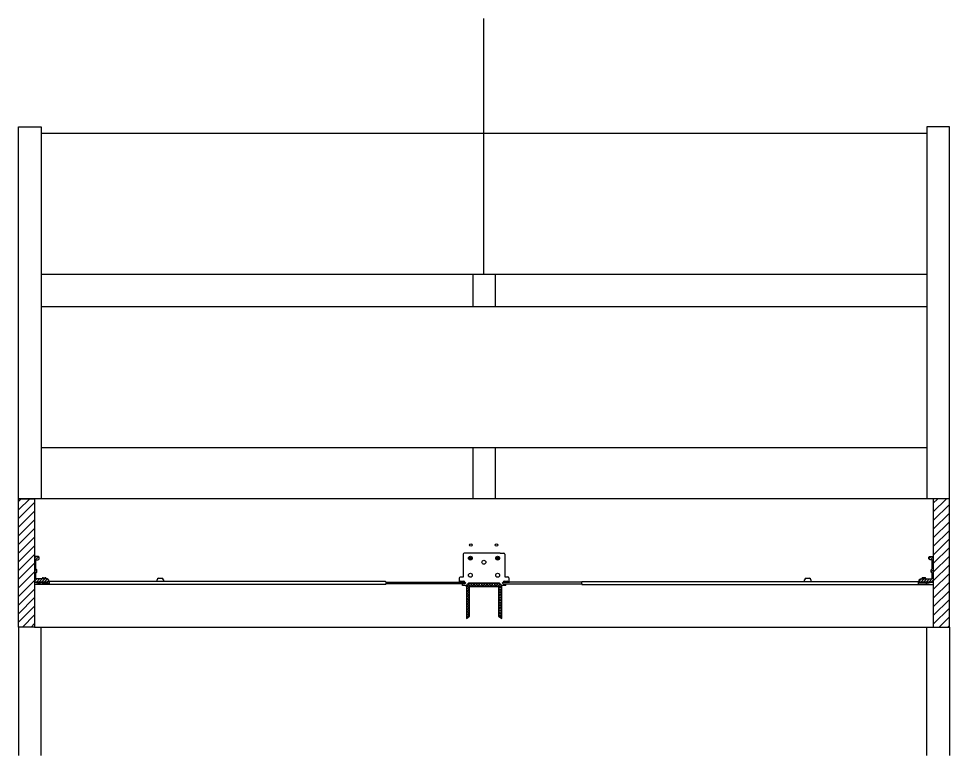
# Model space of a CAD drawing. Header units: millimetres. Extents: x 933 to 3262, y 580 to 1336.
# Drawn here: x 1879.6 to 2024.6, y 966.7 to 1081.6 of the extents above; entities that cross this region are included whole.
import ezdxf

# ---------------------------------------------------------------- set-up
doc = ezdxf.new("R2010")
doc.units = ezdxf.units.MM
for name, color, linetype in [('A-FURN', 8, 'Continuous'), ('CAMPITURA', 253, 'Continuous'), ('SIMBOLI', 4, 'Continuous'), ('Viti', 90, 'Continuous')]:
    doc.layers.add(name, color=color, linetype=linetype)
pattern_1 = [(45, (409.81808, 257.48862), (-0.202055763, 0.202055763), [])]
pattern_2 = [(45, (414.1128, 257.4886), (-0.6735192, 0.6735192), [])]

msp = doc.modelspace()

# ---------------------------------------------------------------- hatches: boundary and pattern name
at = {"layer": 'CAMPITURA'}
h = msp.add_hatch(dxfattribs=at)
h.set_pattern_fill('ANSI31', color=256, scale=0.3)
h.set_pattern_definition(pattern_2)
h.paths.add_polyline_path([(1879.6, 986.75), (1882.1, 986.75), (1882.1, 1006.75), (1879.6, 1006.75)])
h = msp.add_hatch(dxfattribs=at)
h.set_pattern_fill('ANSI31', color=256, scale=0.3)
h.set_pattern_definition(pattern_2)
h.paths.add_polyline_path([(2024.6, 986.75), (2022.1, 986.75), (2022.1, 1006.75), (2024.6, 1006.75)])
h = msp.add_hatch(dxfattribs=at)
h.set_pattern_fill('ANSI31', color=256, scale=0.09)
h.set_pattern_definition(pattern_1)
h.paths.add_polyline_path([(1882.6, 997.75), (1882.3, 997.75), (1882.1, 997.75), (1882.1, 993.75), (1884.1, 993.75, 0.414214), (1884.3, 993.95), (1884.3, 994.05, 0.414214), (1884.1, 994.25), (1882.45, 994.25, -0.414214), (1882.3, 994.4), (1882.3, 995.14, -0.267949), (1882.38, 995.27, 0.267949), (1882.45, 995.4), (1882.45, 995.6, 0.267936), (1882.38, 995.73, -0.267963), (1882.3, 995.86), (1882.3, 997.1, -0.414214), (1882.45, 997.25), (1882.6, 997.25, 0.414214), (1882.8, 997.45), (1882.8, 997.55, 0.414214)])
h = msp.add_hatch(dxfattribs=at)
h.set_pattern_fill('ANSI31', color=256, scale=0.09)
h.set_pattern_definition(pattern_1)
h.paths.add_polyline_path([(2021.6, 997.75), (2021.9, 997.75), (2022.1, 997.75), (2022.1, 993.75), (2020.1, 993.75, -0.414214), (2019.9, 993.95), (2019.9, 994.05, -0.414214), (2020.1, 994.25), (2021.75, 994.25, 0.414214), (2021.9, 994.4), (2021.9, 995.14, 0.267949), (2021.83, 995.27, -0.267949), (2021.75, 995.4), (2021.75, 995.6, -0.267936), (2021.83, 995.73, 0.267963), (2021.9, 995.86), (2021.9, 997.1, 0.414214), (2021.75, 997.25), (2021.6, 997.25, -0.414214), (2021.4, 997.45), (2021.4, 997.55, -0.414214)])
at = {"layer": 'Viti'}
h = msp.add_hatch(dxfattribs=at)
h.set_pattern_fill('ANSI37', color=256, scale=0.09)
h.set_pattern_definition([(45, (394.31808, 257.48862), (-0.202055763, 0.202055763), []), (135, (394.31808, 257.48862), (-0.202055763, -0.202055763), [])])
h.paths.add_polyline_path([(1954.55, 993.56, 0.198912), (1954.44, 993.6), (1949.77, 993.6, 0.198912), (1949.66, 993.56), (1949.4, 993.29, 0.198912), (1949.36, 993.19), (1949.36, 988.1), (1949.86, 988.46), (1949.86, 993.1), (1954.36, 993.1), (1954.36, 988.45), (1954.86, 988.1), (1954.86, 993.19, 0.198912), (1954.81, 993.29)])

# ---------------------------------------------------------------- linework, layer by layer
at = {"layer": 'A-FURN'}
for p, q in [((1879.6, 1006.75), (1879.6, 1064.75)), ((1879.6, 1064.75), (1883.1, 1064.75)), ((1883.1, 1064.75), (1883.1, 1006.75)), ((2024.6, 1064.75), (2021.1, 1064.75)), ((2021.1, 1064.75), (2021.1, 1006.75)), ((2024.6, 1006.75), (2024.6, 1064.75)), ((1883.1, 1063.75), (2021.1, 1063.75)), ((1883.1, 1041.75), (2021.1, 1041.75)), ((1950.35, 1041.75), (1950.35, 1036.75)), ((1953.85, 1041.75), (1953.85, 1036.75)), ((1883.1, 1036.75), (2021.1, 1036.75)), ((1883.1, 1014.75), (2021.1, 1014.75)), ((1950.35, 1014.75), (1950.35, 1006.75)), ((1953.85, 1014.75), (1953.85, 1006.75)), ((2022.1, 1006.75), (1879.6, 1006.75)), ((1879.6, 986.75), (1879.6, 1006.75)), ((1879.6, 1006.75), (1882.1, 1006.75)), ((1882.1, 1006.75), (1882.1, 986.75)), ((2024.6, 1006.75), (2022.1, 1006.75)), ((2022.1, 1006.75), (2022.1, 986.75)), ((2024.6, 986.75), (2024.6, 1006.75)), ((1883.28, 994.25), (1883.28, 994.3)), ((1883.43, 994.45), (1883.73, 994.45)), ((1883.88, 994.3), (1883.88, 994.25)), ((2020.33, 994.3), (2020.33, 994.25)), ((2020.78, 994.45), (2020.48, 994.45)), ((2020.93, 994.25), (2020.93, 994.3)), ((1879.6, 986.75), (1879.6, 966.75)), ((1882.1, 986.75), (1879.6, 986.75)), ((1882.1, 986.75), (2024.6, 986.75)), ((1883.1, 966.75), (1883.1, 986.75)), ((2021.1, 966.75), (2021.1, 986.75)), ((2022.1, 986.75), (2024.6, 986.75)), ((2024.6, 986.75), (2024.6, 966.75))]:
    msp.add_line(p, q, dxfattribs=at)
for points in [[(1882.38, 995.73, -0.267949), (1882.3, 995.86), (1882.3, 997.1, -0.414214), (1882.45, 997.25), (1882.6, 997.25, 0.414214), (1882.8, 997.45), (1882.8, 997.55, 0.414214), (1882.6, 997.75), (1882.3, 997.75), (1882.1, 997.75), (1882.1, 993.75), (1882.3, 993.75), (1884.1, 993.75, 0.414214), (1884.3, 993.95), (1884.3, 994.05, 0.414214), (1884.1, 994.25), (1882.45, 994.25, -0.414214), (1882.3, 994.4), (1882.3, 995.14, -0.267949), (1882.38, 995.27, 0.267949), (1882.45, 995.4), (1882.45, 995.6, 0.267949), (1882.38, 995.73)], [(2021.83, 995.73, 0.267949), (2021.9, 995.86), (2021.9, 997.1, 0.414214), (2021.75, 997.25), (2021.6, 997.25, -0.414214), (2021.4, 997.45), (2021.4, 997.55, -0.414214), (2021.6, 997.75), (2021.9, 997.75), (2022.1, 997.75), (2022.1, 993.75), (2021.9, 993.75), (2020.1, 993.75, -0.414214), (2019.9, 993.95), (2019.9, 994.05, -0.414214), (2020.1, 994.25), (2021.75, 994.25, 0.414214), (2021.9, 994.4), (2021.9, 995.14, 0.267949), (2021.83, 995.27, -0.267949), (2021.75, 995.4), (2021.75, 995.6, -0.267949), (2021.83, 995.73)]]:
    msp.add_lwpolyline(points, format="xyb", dxfattribs=at)
for centre, start, end in [((1883.43, 994.3), 90, 180), ((1883.73, 994.3), 0, 90), ((2020.48, 994.3), 90, 180), ((2020.78, 994.3), 0, 90)]:
    msp.add_arc(centre, 0.15, start, end, dxfattribs=at)
at = {"layer": 'SIMBOLI'}
msp.add_line((1952.1, 1041.75), (1952.1, 1081.6), dxfattribs=at)
at = {"layer": 'Viti'}
for p, q in [((1948.85, 998.1), (1948.85, 994.54)), ((1949.6, 998.25), (1949, 998.25)), ((1954.6, 998.25), (1949.6, 998.25)), ((1949.92, 997.71), (1950.03, 997.71)), ((1949.92, 997.55), (1949.92, 997.71)), ((1950.03, 997.71), (1950.03, 997.55)), ((1954.17, 997.71), (1954.28, 997.71)), ((1954.17, 997.55), (1954.17, 997.71)), ((1954.28, 997.71), (1954.28, 997.55)), ((1954.6, 998.25), (1955.2, 998.25)), ((1955.35, 998.1), (1955.35, 994.58)), ((1949.77, 997.45), (1949.77, 997.55)), ((1949.77, 997.55), (1949.92, 997.55)), ((1949.92, 997.45), (1949.77, 997.45)), ((1949.92, 997.55), (1950.03, 997.45)), ((1949.92, 997.45), (1950.03, 997.55)), ((1949.92, 997.29), (1949.92, 997.45)), ((1950.03, 997.29), (1949.92, 997.29)), ((1950.03, 997.55), (1950.19, 997.55)), ((1950.03, 997.45), (1950.03, 997.29)), ((1950.19, 997.45), (1950.03, 997.45)), ((1950.19, 997.55), (1950.19, 997.45)), ((1954.02, 997.45), (1954.02, 997.55)), ((1954.02, 997.55), (1954.17, 997.55)), ((1954.17, 997.45), (1954.02, 997.45)), ((1954.17, 997.55), (1954.28, 997.45)), ((1954.17, 997.45), (1954.28, 997.55)), ((1954.17, 997.29), (1954.17, 997.45)), ((1954.28, 997.29), (1954.17, 997.29)), ((1954.28, 997.55), (1954.44, 997.55)), ((1954.28, 997.45), (1954.28, 997.29)), ((1954.44, 997.45), (1954.28, 997.45)), ((1954.44, 997.55), (1954.44, 997.45)), ((1884.41, 993.75), (1882.1, 993.75)), ((1884.41, 993.75), (1882.1, 993.75)), ((1882.1, 993.75), (1883.26, 993.5)), ((1936.75, 993.4), (1882.1, 993.4)), ((1884.41, 993.5), (1883.26, 993.5)), ((1936.75, 993.85), (1884.28, 993.85)), ((1884.41, 993.4), (1884.41, 993.85)), ((1901.17, 993.85), (1901.17, 994.1)), ((1901.42, 994.35), (1901.92, 994.35)), ((1902.17, 994.1), (1902.17, 993.85)), ((1936.85, 993.5), (1936.85, 993.75)), ((1936.85, 993.75), (1948.1, 993.75)), ((1936.85, 993.75), (1936.85, 993.75)), ((1949.1, 993.5), (1936.85, 993.5)), ((1936.85, 993.5), (1936.85, 993.5)), ((1948.1, 993.75), (1949.1, 993.75)), ((1948.24, 994.39), (1948.24, 993.75)), ((1948.24, 994.1), (1948.24, 993.75)), ((1948.85, 994.54), (1948.39, 994.54)), ((1948.47, 993.9), (1948.95, 993.9)), ((1948.73, 993.25), (1948.73, 993.5)), ((1949.2, 993.65), (1949.2, 993.6)), ((1954.99, 993.6), (1954.99, 993.65)), ((1955.09, 993.75), (1956.1, 993.75)), ((1955.09, 993.5), (1967.35, 993.5)), ((1955.24, 993.9), (1955.71, 993.9)), ((1955.35, 994.58), (1955.83, 994.58)), ((1955.48, 993.25), (1955.48, 993.5)), ((1955.98, 994.43), (1955.98, 993.75)), ((1955.98, 994.1), (1955.98, 993.75)), ((1967.35, 993.75), (1956.1, 993.75)), ((1967.35, 993.85), (2019.93, 993.85)), ((1967.35, 993.75), (1967.35, 993.85)), ((1967.35, 993.5), (1967.35, 993.75)), ((1967.35, 993.5), (1967.35, 993.4)), ((1967.35, 993.4), (2022.1, 993.4)), ((2002.04, 993.85), (2002.04, 994.1)), ((2002.29, 994.35), (2002.79, 994.35)), ((2003.04, 994.1), (2003.04, 993.85)), ((2019.8, 993.4), (2019.8, 993.85)), ((2019.8, 993.75), (2022.1, 993.75)), ((2019.8, 993.75), (2022.1, 993.75)), ((2019.8, 993.5), (2020.95, 993.5)), ((2022.1, 993.75), (2020.95, 993.5)), ((1949.15, 993.25), (1948.73, 993.25)), ((1949.15, 993.25), (1949.37, 993.25)), ((1955.48, 993.25), (1954.84, 993.25))]:
    msp.add_line(p, q, dxfattribs=at)
msp.add_lwpolyline([(1949.86, 993.1), (1954.36, 993.1), (1954.36, 988.45), (1954.86, 988.1), (1954.86, 993.19, 0.198912), (1954.81, 993.29), (1954.55, 993.56, 0.198912), (1954.44, 993.6), (1949.77, 993.6, 0.198912), (1949.66, 993.56), (1949.4, 993.29, 0.198912), (1949.36, 993.19), (1949.36, 988.1), (1949.86, 988.46)], format="xyb", close=True, dxfattribs=at)
for centre, radius in [((1950.05, 999.54), 0.2), ((1954.05, 999.54), 0.2), ((1949.98, 997.5), 0.3), ((1954.23, 997.5), 0.3), ((1952.09, 996.86), 0.3), ((1949.98, 994.83), 0.3), ((1954.23, 994.83), 0.3)]:
    msp.add_circle(centre, radius, dxfattribs=at)
for centre, radius, start, end in [((1949, 998.1), 0.15, 90, 180), ((1955.2, 998.1), 0.15, 0, 90), ((1901.42, 994.1), 0.25, 90, 180), ((1901.92, 994.1), 0.25, 360, 90), ((1936.75, 993.75), 0.1, 0, 90), ((1936.75, 993.5), 0.1, 270, 0), ((1948.39, 994.39), 0.15, 90, 180), ((1948.47, 993.75), 0.15, 90, 180), ((1948.95, 993.75), 0.15, 0, 90), ((1949.1, 993.65), 0.1, 360, 90), ((1949.1, 993.6), 0.1, 270, 360), ((1955.09, 993.65), 0.1, 90, 180), ((1955.09, 993.6), 0.1, 180, 270), ((1955.24, 993.75), 0.15, 90, 180), ((1955.71, 993.75), 0.15, 0, 90), ((1955.83, 994.43), 0.15, 0, 90), ((2002.29, 994.1), 0.25, 90, 180), ((2002.79, 994.1), 0.25, 360, 90)]:
    msp.add_arc(centre, radius, start, end, dxfattribs=at)

doc.saveas('drawing.dxf')
